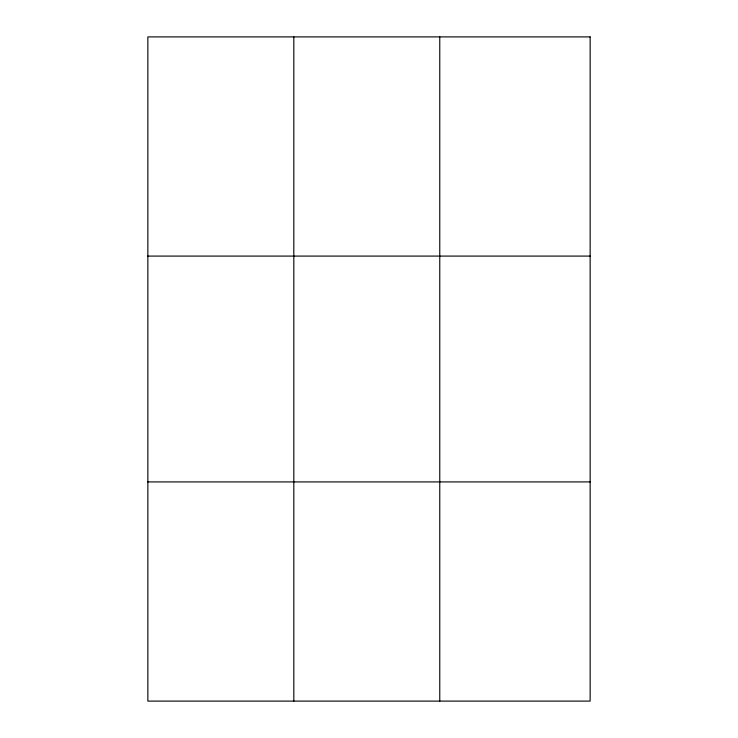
<?xml version="1.0" encoding="UTF-8"?>
<svg xmlns="http://www.w3.org/2000/svg" width="738" height="738" viewBox="0 0 738 738"><rect width="100%" height="100%" fill="white"/><g stroke="black" fill="none" stroke-linecap="round" stroke-linejoin="round"><path stroke-width="1.11" d="M293.816 701.1L293.816 36.9M439.765 701.1L439.765 36.9M147.858 256.086L590.142 256.086M147.858 481.914L590.142 481.914M590.142 36.9L590.142 701.1L147.858 701.1L147.858 36.9L590.142 36.9"/></g></svg>
